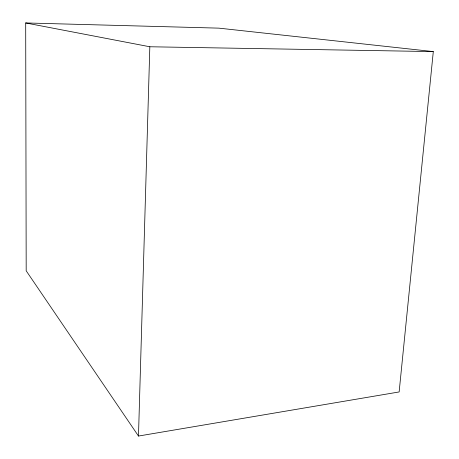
<?xml version="1.0" encoding="UTF-8"?>
<svg xmlns="http://www.w3.org/2000/svg" width="459" height="459" viewBox="0 0 459 459"><rect width="100%" height="100%" fill="white"/><g stroke="black" fill="none" stroke-linecap="round" stroke-linejoin="round"><path stroke-width="0.69" d="M138.48 436.05L149.829 46.766L25.698 22.95L26.186 270.804L138.48 436.05L399.141 391.952L433.302 51.592L218.857 28.142L25.698 22.95M149.829 46.766L433.302 51.592"/></g></svg>
